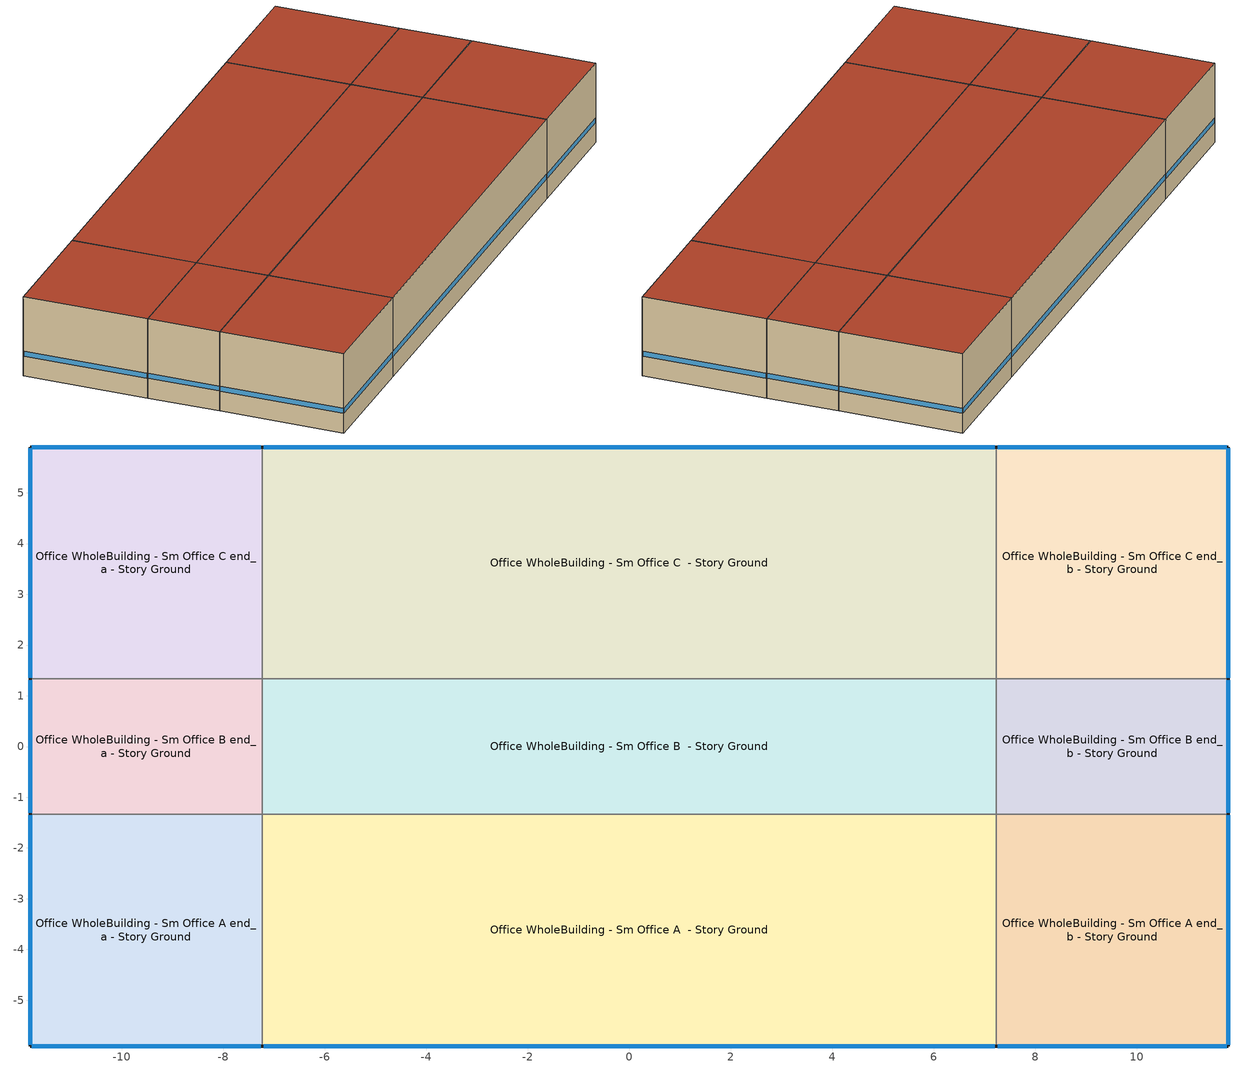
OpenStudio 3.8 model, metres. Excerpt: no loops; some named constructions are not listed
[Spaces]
Office WholeBuilding - Sm Office A end_a - Story Ground
 floor ground (Foundation F 126 Perim 914 Area 209): -11.8,-5.9 -11.8,-1.33 -7.23,-1.33 -7.23,-5.9 z0
 wall outside: -11.8,-1.33 -11.8,-5.9 -7.23,-5.9 z0:3.05
 wall to Office WholeBuilding - Sm Office B end_a - Story Ground: -7.23,-1.33 -11.8,-1.33 z0:3.05
 wall to Office WholeBuilding - Sm Office A  - Story Ground: -7.23,-5.9 -7.23,-1.33 z0:3.05
 window (Window U-1.01 SHGC 0.58): -11.8,-1.36 -11.8,-5.88 / -11.78,-5.9 -7.26,-5.9 z0.76:0.95
 roof outside: -7.23,-5.9 -7.23,-1.33 -11.8,-1.33 -11.8,-5.9 z3.05
Office WholeBuilding - Sm Office B end_a - Story Ground
 floor ground (Foundation F 126 Perim 266 Area 1217): -11.8,-1.33 -11.8,1.33 -7.23,1.33 -7.23,-1.33 z0
 wall outside: -11.8,1.33 -11.8,-1.33 z0:3.05
 wall to Office WholeBuilding - Sm Office C end_a - Story Ground: -7.23,1.33 -11.8,1.33 z0:3.05
 wall to Office WholeBuilding - Sm Office B  - Story Ground: -7.23,-1.33 -7.23,1.33 z0:3.05
 window (Window U-1.01 SHGC 0.58): -11.8,1.31 -11.8,-1.31 z0.76:0.95
 roof outside: -7.23,-1.33 -7.23,1.33 -11.8,1.33 -11.8,-1.33 z3.05
Office WholeBuilding - Sm Office C end_a - Story Ground
 floor ground (Foundation F 126 Perim 914 Area 209): -11.8,1.33 -11.8,5.9 -7.23,5.9 -7.23,1.33 z0
 wall outside: -7.23,5.9 -11.8,5.9 -11.8,1.33 z0:3.05
 wall to Office WholeBuilding - Sm Office C  - Story Ground: -7.23,1.33 -7.23,5.9 z0:3.05
 window (Window U-1.01 SHGC 0.58): -11.8,5.88 -11.8,1.36 / -7.26,5.9 -11.78,5.9 z0.76:0.95
 roof outside: -7.23,1.33 -7.23,5.9 -11.8,5.9 -11.8,1.33 z3.05
Office WholeBuilding - Sm Office A  - Story Ground
 floor ground (Foundation F 126 Perim 1447 Area 6614): -7.23,-5.9 -7.23,-1.33 7.23,-1.33 7.23,-5.9 z0
 wall outside: -7.23,-5.9 7.23,-5.9 z0:3.05
 wall to Office WholeBuilding - Sm Office B  - Story Ground: 7.23,-1.33 -7.23,-1.33 z0:3.05
 wall to Office WholeBuilding - Sm Office A end_b - Story Ground: 7.23,-5.9 7.23,-1.33 z0:3.05
 window (Window U-1.01 SHGC 0.58): -7.21,-5.9 7.21,-5.9 z0.76:0.95
 roof outside: 7.23,-5.9 7.23,-1.33 -7.23,-1.33 -7.23,-5.9 z3.05
Office WholeBuilding - Sm Office B  - Story Ground
 floor ground (Foundation F 126 Perim 0 Area 3849): -7.23,-1.33 -7.23,1.33 7.23,1.33 7.23,-1.33 z0
 wall to Office WholeBuilding - Sm Office C  - Story Ground: 7.23,1.33 -7.23,1.33 z0:3.05
 wall to Office WholeBuilding - Sm Office B end_b - Story Ground: 7.23,-1.33 7.23,1.33 z0:3.05
 roof outside: 7.23,-1.33 7.23,1.33 -7.23,1.33 -7.23,-1.33 z3.05
Office WholeBuilding - Sm Office C  - Story Ground
 floor ground (Foundation F 126 Perim 1447 Area 6614): -7.23,1.33 -7.23,5.9 7.23,5.9 7.23,1.33 z0
 wall outside: 7.23,5.9 -7.23,5.9 z0:3.05
 wall to Office WholeBuilding - Sm Office C end_b - Story Ground: 7.23,1.33 7.23,5.9 z0:3.05
 window (Window U-1.01 SHGC 0.58): 7.21,5.9 -7.21,5.9 z0.76:0.95
 roof outside: 7.23,1.33 7.23,5.9 -7.23,5.9 -7.23,1.33 z3.05
Office WholeBuilding - Sm Office A end_b - Story Ground
 floor ground (Foundation F 126 Perim 914 Area 209): 7.23,-5.9 7.23,-1.33 11.8,-1.33 11.8,-5.9 z0
 wall outside: 7.23,-5.9 11.8,-5.9 11.8,-1.33 z0:3.05
 wall to Office WholeBuilding - Sm Office B end_b - Story Ground: 11.8,-1.33 7.23,-1.33 z0:3.05
 window (Window U-1.01 SHGC 0.58): 7.26,-5.9 11.78,-5.9 / 11.8,-5.88 11.8,-1.36 z0.76:0.95
 roof outside: 11.8,-5.9 11.8,-1.33 7.23,-1.33 7.23,-5.9 z3.05
Office WholeBuilding - Sm Office B end_b - Story Ground
 floor ground (Foundation F 126 Perim 266 Area 1217): 7.23,-1.33 7.23,1.33 11.8,1.33 11.8,-1.33 z0
 wall outside: 11.8,-1.33 11.8,1.33 z0:3.05
 wall to Office WholeBuilding - Sm Office C end_b - Story Ground: 11.8,1.33 7.23,1.33 z0:3.05
 window (Window U-1.01 SHGC 0.58): 11.8,-1.31 11.8,1.31 z0.76:0.95
 roof outside: 11.8,-1.33 11.8,1.33 7.23,1.33 7.23,-1.33 z3.05
Office WholeBuilding - Sm Office C end_b - Story Ground
 floor ground (Foundation F 126 Perim 914 Area 209): 7.23,1.33 7.23,5.9 11.8,5.9 11.8,1.33 z0
 wall outside: 11.8,1.33 11.8,5.9 7.23,5.9 z0:3.05
 window (Window U-1.01 SHGC 0.58): 11.78,5.9 7.26,5.9 / 11.8,1.36 11.8,5.88 z0.76:0.95
 roof outside: 11.8,1.33 11.8,5.9 7.23,5.9 7.23,1.33 z3.05
[Schedule:Day]
Clothing Schedule Summer Clothes: 24, 0, 0.5
Office BLDG_LIGHT_EndUseData Sat Day: Average, 0, 15, 0.0647826, 0, 30, 0.0650155, 0, 45, 0.0652484, 1, 0, 0.0654813, 1, 15, 0.061908, 1, 30, 0.0583347, 1, 45, 0.0547614, 2, 0, 0.0524268, 2, 15, 0.0500923, 2, 30, 0.0477578, 2, 45, 0.0454233, 3, 0, 0.0455139, 3, 15, 0.0456045, 3, 30, 0.045695, 3, 45, 0.0457856, 4, 0, 0.0449642, 4, 15, 0.0441428, 4, 30, 0.0433214, 4, 45, 0.0425, 5, 0, 0.0431402, 5, 15, 0.0437805, 5, 30, 0.0444207, 5, 45, 0.0450609, 6, 0, 0.0445873, 6, 15, 0.0441137, 6, 30, 0.0436401, 6, 45, 0.0431664, 7, 0, 0.0433166, 7, 15, 0.0434667, 7, 30, 0.0436168, 7, 45, 0.0437669, 8, 0, 0.0457789, 8, 15, 0.0477909, 8, 30, 0.0498029, 8, 45, 0.0518148, 9, 0, 0.0505405, 9, 15, 0.0492661, 9, 30, 0.0479917, 9, 45, 0.0467174, 10, 0, 0.0484792, 10, 15, 0.050241, 10, 30, 0.0520028, 10, 45, 0.0537646, 11, 0, 0.0571156, 11, 15, 0.0604665, 11, 30, 0.0638175, 11, 45, 0.0671684, 11, 52, 0.0688439, 12, 7, 0.0740601, 12, 22, 0.0792762, 12, 37, 0.0844923, 12, 52, 0.0897084, 14, 52, 0.0897084, 15, 7, 0.0884403, 15, 22, 0.0871722, 15, 37, 0.0859041, 15, 52, 0.084636, 16, 7, 0.0816146, 16, 22, 0.0785933, 16, 37, 0.075572, 16, 52, 0.0725506, 17, 0, 0.07104, 17, 15, 0.0704487, 17, 30, 0.0698575, 17, 45, 0.0692662, 18, 0, 0.068675, 18, 15, 0.0686433, 18, 30, 0.0686116, 18, 45, 0.06858, 19, 0, 0.0685483, 19, 15, 0.0675468, 19, 30, 0.0665453, 19, 45, 0.0655437, 20, 0, 0.0645422, 20, 15, 0.0647625, 20, 30, 0.0649827, 20, 45, 0.0652029, 21, 0, 0.0654232, 21, 15, 0.0652235, 21, 30, 0.0650238, 21, 45, 0.0648241, 22, 0, 0.0646245, 22, 15, 0.0646025, 22, 30, 0.0645805, 22, 45, 0.0645585, 23, 0, 0.0645366, 23, 15, 0.0645398, 23, 30, 0.0645431, 23, 45, 0.0645464, 24, 0, 0.0645496
Office BLDG_LIGHT_EndUseData Sun Day: Average, 0, 15, 0.0451009, 0, 30, 0.0450615, 0, 45, 0.0637245, 1, 0, 0.060994, 1, 15, 0.0582635, 1, 30, 0.055533, 1, 45, 0.0528025, 2, 0, 0.0539366, 2, 15, 0.0550706, 2, 30, 0.0562047, 2, 45, 0.0573388, 3, 0, 0.058843, 3, 15, 0.0603472, 3, 30, 0.0618514, 3, 45, 0.0633556, 4, 0, 0.0634422, 4, 15, 0.0635288, 4, 30, 0.0636154, 4, 45, 0.063702, 5, 0, 0.0637372, 5, 15, 0.0637723, 5, 30, 0.0638074, 5, 45, 0.0638426, 6, 0, 0.0638445, 6, 15, 0.0638463, 6, 30, 0.0638482, 6, 45, 0.0638501, 7, 0, 0.0591, 7, 15, 0.05435, 7, 30, 0.0495999, 7, 45, 0.0448499, 8, 0, 0.0448895, 8, 15, 0.0449291, 8, 30, 0.0449687, 8, 45, 0.0450083, 9, 0, 0.0446453, 9, 15, 0.0442822, 9, 30, 0.0439192, 9, 45, 0.0435561, 10, 0, 0.0436201, 10, 15, 0.0436841, 10, 30, 0.0437481, 10, 45, 0.0438121, 11, 0, 0.0434064, 11, 15, 0.043367, 11, 30, 0.0433276, 11, 45, 0.0432882, 12, 0, 0.0432488, 12, 15, 0.0432093, 12, 30, 0.0431699, 12, 45, 0.0431305, 13, 0, 0.0430911, 13, 15, 0.0430517, 13, 30, 0.0430123, 13, 45, 0.0429729, 14, 0, 0.0429335, 14, 15, 0.0428941, 14, 30, 0.0428547, 14, 45, 0.0428153, 15, 0, 0.0427759, 15, 15, 0.0427364, 15, 30, 0.042697, 15, 45, 0.0426576, 16, 0, 0.0426182, 16, 15, 0.0425788, 16, 30, 0.0425394, 16, 45, 0.0425, 17, 0, 0.0426782, 17, 15, 0.0428564, 17, 30, 0.0430347, 17, 45, 0.0432129, 18, 0, 0.0438928, 18, 15, 0.0445727, 18, 30, 0.0452526, 18, 45, 0.0459325, 19, 0, 0.0504559, 19, 15, 0.0549793, 19, 30, 0.0595027, 19, 45, 0.0640261, 20, 0, 0.0638395, 20, 15, 0.0636528, 20, 30, 0.0634662, 20, 45, 0.0632796, 21, 0, 0.0632831, 21, 15, 0.0632866, 21, 30, 0.0632902, 21, 45, 0.0632937, 22, 0, 0.0634552, 22, 15, 0.0636167, 22, 30, 0.0637782, 22, 45, 0.0639396, 23, 0, 0.0632994, 23, 15, 0.0626591, 23, 30, 0.0620188, 23, 45, 0.0613785, 24, 0, 0.061965
Office BLDG_EQUIP_EndUseData Sat Day: Average, 0, 15, 0.627016, 0, 30, 0.627611, 0, 45, 0.628205, 1, 0, 0.6288, 1, 15, 0.625539, 1, 30, 0.622279, 1, 45, 0.619018, 2, 0, 0.61952, 2, 15, 0.620023, 2, 30, 0.620525, 2, 45, 0.621028, 3, 0, 0.618013, 3, 15, 0.614998, 3, 30, 0.611983, 3, 45, 0.608968, 4, 0, 0.607552, 4, 15, 0.606137, 4, 30, 0.604722, 4, 45, 0.603306, 5, 0, 0.602846, 5, 15, 0.602385, 5, 30, 0.601924, 5, 45, 0.601464, 6, 0, 0.601414, 6, 15, 0.601363, 6, 30, 0.601313, 6, 45, 0.601263, 7, 0, 0.601171, 7, 15, 0.601079, 7, 30, 0.600986, 7, 45, 0.600894, 8, 0, 0.600584, 8, 15, 0.600275, 8, 30, 0.599965, 8, 45, 0.599655, 9, 0, 0.598834, 9, 15, 0.598013, 9, 30, 0.597192, 9, 45, 0.596372, 10, 0, 0.593206, 10, 15, 0.59004, 10, 30, 0.586874, 10, 45, 0.583709, 11, 0, 0.580545, 11, 15, 0.577381, 11, 30, 0.574217, 11, 45, 0.571053, 11, 52, 0.569471, 12, 7, 0.568583, 12, 22, 0.567696, 12, 37, 0.566808, 12, 52, 0.56592, 13, 7, 0.56664, 13, 22, 0.567361, 13, 37, 0.568081, 13, 52, 0.568801, 14, 7, 0.569907, 14, 22, 0.571012, 14, 37, 0.572118, 14, 52, 0.573223, 15, 7, 0.574111, 15, 22, 0.574999, 15, 37, 0.575886, 15, 52, 0.576774, 16, 7, 0.57833, 16, 22, 0.579886, 16, 37, 0.581442, 16, 52, 0.582998, 17, 0, 0.583776, 17, 15, 0.583809, 17, 30, 0.583843, 17, 45, 0.583876, 18, 0, 0.58391, 18, 15, 0.583658, 18, 30, 0.583407, 18, 45, 0.583156, 19, 0, 0.582905, 19, 15, 0.583834, 19, 30, 0.584764, 19, 45, 0.585694, 20, 0, 0.586623, 20, 15, 0.588625, 20, 30, 0.590626, 20, 45, 0.592628, 21, 0, 0.59463, 21, 15, 0.597385, 21, 30, 0.600141, 21, 45, 0.602896, 22, 0, 0.605651, 22, 15, 0.608566, 22, 30, 0.61148, 22, 45, 0.614395, 23, 0, 0.617309, 23, 15, 0.619587, 23, 30, 0.621865, 23, 45, 0.624143, 24, 0, 0.626421
Office BLDG_EQUIP_EndUseData Sun Day: Average, 0, 15, 0.595016, 0, 30, 0.594902, 0, 45, 0.577705, 1, 0, 0.578784, 1, 15, 0.579862, 1, 30, 0.580941, 1, 45, 0.582019, 2, 0, 0.584353, 2, 15, 0.586687, 2, 30, 0.58902, 2, 45, 0.591354, 3, 0, 0.595365, 3, 15, 0.599375, 3, 30, 0.603386, 3, 45, 0.607396, 4, 0, 0.611828, 4, 15, 0.616259, 4, 30, 0.620691, 4, 45, 0.625123, 5, 0, 0.628417, 5, 15, 0.631711, 5, 30, 0.635006, 5, 45, 0.6383, 6, 0, 0.638233, 6, 15, 0.638165, 6, 30, 0.638098, 6, 45, 0.63803, 7, 0, 0.63179, 7, 15, 0.625549, 7, 30, 0.619309, 7, 45, 0.613068, 8, 0, 0.614102, 8, 15, 0.615136, 8, 30, 0.616169, 8, 45, 0.617203, 9, 0, 0.615282, 9, 15, 0.613361, 9, 30, 0.61144, 9, 45, 0.609519, 10, 0, 0.610058, 10, 15, 0.610598, 10, 30, 0.611137, 10, 45, 0.611676, 11, 0, 0.590149, 11, 15, 0.590036, 11, 30, 0.589923, 11, 45, 0.58981, 12, 0, 0.589696, 12, 15, 0.589583, 12, 30, 0.58947, 12, 45, 0.589357, 13, 0, 0.589244, 13, 15, 0.589131, 13, 30, 0.589017, 13, 45, 0.588904, 14, 0, 0.588791, 14, 15, 0.588678, 14, 30, 0.588565, 14, 45, 0.588451, 15, 0, 0.588338, 15, 15, 0.588225, 15, 30, 0.588112, 15, 45, 0.587999, 16, 0, 0.587886, 16, 15, 0.587772, 16, 30, 0.587659, 16, 45, 0.587546, 17, 0, 0.584926, 17, 15, 0.582306, 17, 30, 0.579685, 17, 45, 0.577065, 18, 0, 0.576416, 18, 15, 0.575767, 18, 30, 0.575119, 18, 45, 0.57447, 19, 0, 0.574748, 19, 15, 0.575026, 19, 30, 0.575304, 19, 45, 0.575582, 20, 0, 0.577444, 20, 15, 0.579306, 20, 30, 0.581168, 20, 45, 0.58303, 21, 0, 0.582685, 21, 15, 0.582339, 21, 30, 0.581994, 21, 45, 0.581648, 22, 0, 0.581851, 22, 15, 0.582053, 22, 30, 0.582255, 22, 45, 0.582457, 23, 0, 0.58137, 23, 15, 0.580283, 23, 30, 0.579197, 23, 45, 0.57811, 24, 0, 0.578009
Small Office Infil Quarter On Sun Day: 24, 0, 1
Small Office Infil Quarter On WntrDsn|Sat Day: 6, 0, 1, 18, 0, 0.25, 24, 0, 1
